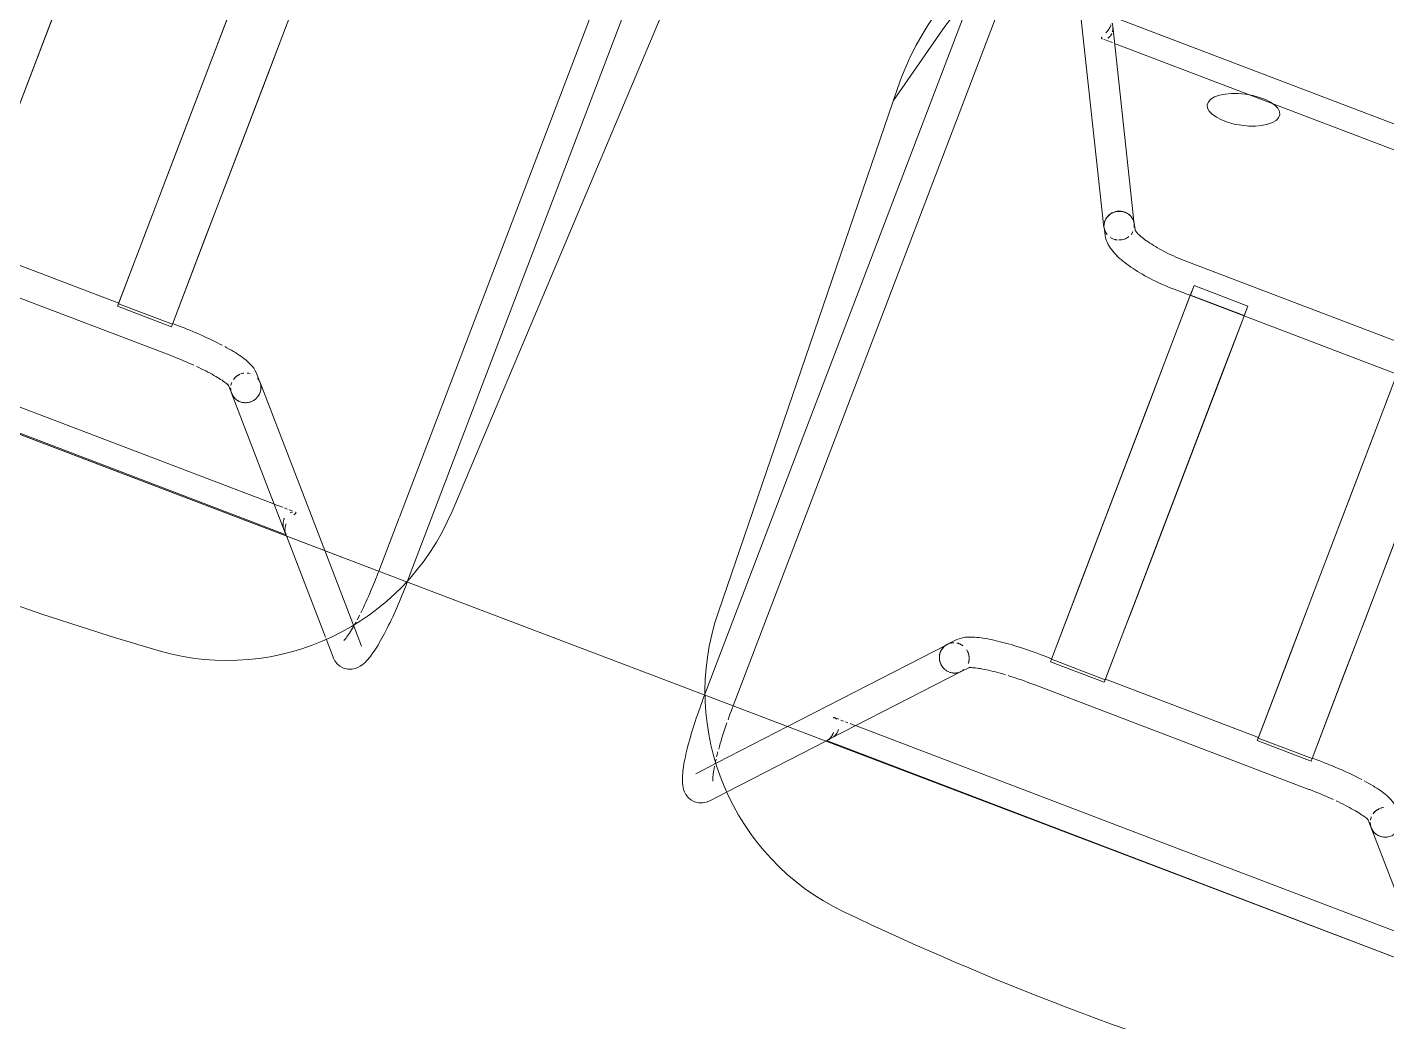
# Model space of a CAD drawing. Header units: inches. Extents: x -2349 to 1043, y -456 to 2193.
# Drawn here: x -473.31 to -445.44, y 274.49 to 294.88 of the extents above; entities that cross this region are included whole.
import ezdxf

# ---------------------------------------------------------------- set-up
doc = ezdxf.new("R2010")
doc.units = ezdxf.units.IN
doc.header["$MEASUREMENT"] = 0
doc.layers.add('I-FURN', color=30, linetype='Continuous', lineweight=9)

# ---------------------------------------------------------------- blocks, each defined once
blk = doc.blocks.new('Furniture 30 - Furniture 6-7827653-7TH FLOOR POWER _ SIGNAL')
at = {"layer": 'I-FURN'}
for p, q in [((-846.335, 415.254), (-863.725, 421.186)), ((-863.725, 421.186), (-846.335, 415.254)), ((-840.07, 413.118), (-846.335, 415.254)), ((-846.335, 415.254), (-840.07, 413.118)), ((-822.667, 407.182), (-840.07, 413.118)), ((-840.07, 413.118), (-822.667, 407.182))]:
    blk.add_line(p, q, dxfattribs=at)
blk = doc.blocks.new('HighTower_Eyes_Stool_Bar - HighTower_Eyes_Stool_Bar-7263180-7TH FLOOR POWER _ SIGNAL')
at = {"layer": 'I-FURN'}
for p, q in [((8.614, 8.088), (8.614, -7.746)), ((9.239, -8.812), (9.239, 7.141)), ((9.581, -7.252), (9.978, 4.107)), ((-1.677, 1.931), (-1.677, -4.245)), ((1.677, -4.245), (1.677, 1.931)), ((2.858, 1.931), (2.858, -4.245)), ((1.677, 0.854), (1.677, -0.283)), ((2.858, -0.283), (2.858, 0.854)), ((-1.677, -2.617), (-1.677, -0.283)), ((1.677, -0.283), (1.677, -2.617)), ((2.858, -2.617), (2.858, -0.283)), ((1.677, -2.617), (1.677, -3.87)), ((2.858, -3.87), (2.858, -2.617)), ((1.677, -3.87), (1.677, -5.762)), ((2.858, -5.707), (2.858, -3.87)), ((1.677, -4.573), (1.677, -4.245)), ((2.858, -4.245), (2.858, -4.573)), ((1.677, -5.707), (1.677, -4.573)), ((2.858, -4.573), (2.858, -5.707)), ((1.677, -5.694), (-1.677, -5.694)), ((1.677, -5.694), (1.677, -5.694)), ((1.677, -5.694), (1.677, -5.699)), ((1.677, -5.707), (1.677, -5.694)), ((1.677, -5.699), (1.677, -5.762)), ((2.858, -5.707), (1.677, -5.707)), ((1.677, -5.762), (2.858, -5.762)), ((3.023, -5.694), (2.858, -5.694)), ((2.858, -5.762), (2.858, -5.707)), ((4.957, -6.177), (4.812, -6.021)), ((-3.023, -6.319), (3.023, -6.319)), ((7.429, -8.931), (4.961, -6.181)), ((4.355, -6.448), (4.5, -6.603)), ((4.496, -6.598), (6.517, -8.851)), ((8.614, -7.758), (8.614, -8.93)), ((6.128, -8.409), (0, -8.409)), ((6.242, -8.409), (6.138, -8.409)), ((6.31, -8.409), (6.256, -8.409)), ((6.407, -8.409), (6.346, -8.409)), ((6.513, -8.409), (6.449, -8.409)), ((0, -8.909), (6.574, -8.909)), ((6.557, -8.895), (6.59, -8.931)), ((9.239, -8.93), (9.239, -8.812)), ((6.59, -8.931), (8.077, -10.588)), ((8.502, -10.126), (7.429, -8.931)), ((8.614, -8.93), (8.614, -8.982)), ((9.239, -8.982), (9.239, -8.93)), ((8.834, -10.497), (8.502, -10.126)), ((8.099, -10.613), (8.369, -10.914))]:
    blk.add_line(p, q, dxfattribs=at)
at = {"layer": 'I-FURN', "flags": 128}
for points in [[(3.968, -5.745), (3.913, -5.739), (3.856, -5.733), (3.798, -5.727), (3.739, -5.722), (3.679, -5.717), (3.618, -5.713), (3.556, -5.709), (3.494, -5.706), (3.431, -5.703), (3.367, -5.7), (3.303, -5.698), (3.238, -5.696), (3.173, -5.695), (3.108, -5.694), (3.043, -5.694), (3.023, -5.694)], [(4.812, -6.021), (4.775, -5.986), (4.738, -5.958), (4.703, -5.935), (4.668, -5.915), (4.632, -5.898), (4.597, -5.883), (4.561, -5.869), (4.523, -5.856), (4.485, -5.844), (4.445, -5.832), (4.404, -5.821), (4.362, -5.811), (4.318, -5.801), (4.272, -5.792), (4.225, -5.783), (4.177, -5.775), (4.127, -5.767), (4.075, -5.759), (4.022, -5.752)], [(3.219, -6.321), (3.158, -6.32), (3.097, -6.319), (3.036, -6.319), (3.023, -6.319)], [(3.571, -6.336), (3.514, -6.333), (3.457, -6.33), (3.398, -6.327), (3.339, -6.324), (3.279, -6.322), (3.219, -6.321)], [(3.84, -6.359), (3.789, -6.354), (3.736, -6.349), (3.682, -6.344), (3.627, -6.34)], [(4.11, -6.398), (4.07, -6.391), (4.028, -6.384), (3.983, -6.377), (3.937, -6.371), (3.889, -6.365), (3.84, -6.359)], [(4.381, -6.471), (4.379, -6.469), (4.372, -6.466), (4.36, -6.461), (4.345, -6.455), (4.326, -6.449), (4.303, -6.442), (4.278, -6.434), (4.249, -6.427), (4.218, -6.419), (4.185, -6.412), (4.149, -6.405), (4.11, -6.398)], [(8.575, -9.858), (8.581, -9.8), (8.586, -9.741), (8.59, -9.68), (8.594, -9.618), (8.598, -9.555), (8.602, -9.491), (8.605, -9.425), (8.607, -9.36), (8.609, -9.293), (8.611, -9.226), (8.612, -9.159), (8.613, -9.091)], [(8.613, -9.086), (8.614, -9.023), (8.614, -8.982)], [(8.65, -11.045), (8.737, -11.034), (8.813, -11.005), (8.872, -10.968), (8.917, -10.928), (8.951, -10.889), (8.978, -10.852), (9, -10.815), (9.019, -10.778), (9.035, -10.741), (9.05, -10.703), (9.064, -10.665), (9.076, -10.625), (9.088, -10.584), (9.1, -10.541), (9.11, -10.497), (9.121, -10.451), (9.13, -10.403), (9.14, -10.353), (9.149, -10.302), (9.157, -10.249), (9.165, -10.194), (9.173, -10.138), (9.18, -10.08), (9.187, -10.02), (9.193, -9.959), (9.199, -9.897), (9.205, -9.833), (9.21, -9.768), (9.215, -9.702), (9.219, -9.635), (9.223, -9.567), (9.227, -9.499), (9.23, -9.429), (9.233, -9.359), (9.235, -9.288), (9.236, -9.217), (9.238, -9.145), (9.239, -9.073), (9.239, -9.001), (9.239, -8.982)], [(8.557, -10.022), (8.564, -9.969), (8.57, -9.915)], [(8.452, -10.514), (8.454, -10.511), (8.457, -10.503), (8.463, -10.49), (8.469, -10.472), (8.476, -10.451), (8.483, -10.426), (8.491, -10.398), (8.499, -10.367), (8.507, -10.333), (8.514, -10.296), (8.522, -10.256), (8.53, -10.214), (8.537, -10.169)], [(8.537, -10.169), (8.544, -10.122), (8.551, -10.073)], [(8.65, -11.045), (8.562, -11.034), (8.486, -11.005), (8.427, -10.968), (8.382, -10.928), (8.369, -10.914)]]:
    blk.add_lwpolyline(points, dxfattribs=at)
at = {"layer": 'I-FURN'}
for centre, radius, start, end in [((4.584, -7.077), 5, 274.6837, 358), ((0, 48.875), 61.139, 265.31633, 274.68367)]:
    blk.add_arc(centre, radius, start, end, dxfattribs=at)
for major_axis, ratio, start_param, end_param in [((0.233, 0.209), 0.972402, 1.349113, 1.550226), ((0.228, 0.213), 0.972759, 1.356917, 1.533195), ((0.228, 0.213), 0.972759, 0.902844, 1.095117), ((0.233, 0.209), 0.972402, 0.922407, 1.087314), ((0.228, 0.213), 0.972759, 0.04792, 0.309719), ((0.233, 0.209), 0.972402, 5.276104, 6.585101), ((0.233, 0.209), 0.972402, 2.400957, 2.617299), ((0.228, 0.213), 0.972759, 2.404114, 2.596715), ((0.228, 0.213), 0.972759, 1.618716, 2.142315), ((0.233, 0.209), 0.972402, 1.610913, 2.134511), ((0.228, 0.213), 0.972759, 0, 0.04792), ((0.228, 0.213), 0.972759, 6.069306, 6.283185), ((0.228, 0.213), 0.972759, 5.807506, 6.042876), ((0.228, 0.213), 0.972759, 5.283908, 5.517996), ((0.228, 0.213), 0.972759, 5.545707, 5.780423), ((0.233, 0.209), 0.972402, 2.774374, 3.967107), ((0.228, 0.213), 0.972759, 2.752835, 3.141593), ((0.228, 0.213), 0.972759, 3.141593, 3.189512), ((0.228, 0.213), 0.972759, 3.189512, 3.423428), ((0.228, 0.213), 0.972759, 3.451312, 3.683226), ((0.233, 0.209), 0.972402, 3.967107, 5.276104), ((0.228, 0.213), 0.972759, 3.974911, 4.209139), ((0.228, 0.213), 0.972759, 4.23671, 4.471865), ((0.228, 0.213), 0.972759, 4.498509, 4.734644), ((0.228, 0.213), 0.972759, 4.760309, 4.997638), ((0.228, 0.213), 0.972759, 5.022108, 5.255496), ((0.228, 0.213), 0.972759, 3.713111, 3.946328)]:
    blk.add_ellipse((4.729, -6.39), major_axis=major_axis, ratio=ratio, start_param=start_param, end_param=end_param, dxfattribs=at)
for points in [[(6.42, -8.607), (6.42, -8.614), (6.419, -8.63), (6.421, -8.654), (6.425, -8.678), (6.43, -8.701), (6.438, -8.723), (6.446, -8.745), (6.456, -8.765), (6.463, -8.778), (6.467, -8.784)], [(6.515, -8.848), (6.515, -8.849), (6.516, -8.85), (6.517, -8.851)]]:
    blk.add_open_spline(points, degree=3, dxfattribs=at)
for points, knots in [([(6.531, -8.428), (6.526, -8.431), (6.512, -8.44), (6.499, -8.45), (6.492, -8.457)], [0.13265903, 0.13265903, 0.13265903, 0.13265903, 0.16666667, 0.21397942, 0.21397942, 0.21397942, 0.21397942]), ([(6.578, -8.47), (6.579, -8.467), (6.582, -8.463), (6.587, -8.454), (6.593, -8.444), (6.598, -8.435), (6.601, -8.429), (6.603, -8.425), (6.603, -8.422), (6.603, -8.418), (6.601, -8.414), (6.597, -8.411), (6.592, -8.41), (6.589, -8.409)], [0.7777778, 0.7777778, 0.7777778, 0.7777778, 0.7916667, 0.8055556, 0.8333333, 0.8611111, 0.875, 0.8888889, 0.9027778, 0.9166667, 0.9444444, 0.9722222, 1, 1, 1, 1]), ([(6.527, -8.85), (6.518, -8.832), (6.506, -8.799), (6.498, -8.745), (6.498, -8.716), (6.499, -8.701)], [0.2253432, 0.2253432, 0.2253432, 0.2253432, 0.3333333, 0.3888889, 0.4444444, 0.4444444, 0.4444444, 0.4444444]), ([(6.52, -8.854), (6.52, -8.854), (6.522, -8.856), (6.528, -8.863), (6.538, -8.873), (6.547, -8.882), (6.554, -8.888), (6.558, -8.892), (6.561, -8.896), (6.565, -8.9), (6.571, -8.906), (6.573, -8.909), (6.574, -8.909)], [0.7904929, 0.7904929, 0.7904929, 0.7904929, 0.7916667, 0.8055556, 0.8333333, 0.8611111, 0.875, 0.8888889, 0.9027778, 0.9166667, 0.9444444, 1, 1, 1, 1]), ([(6.574, -8.909), (6.572, -8.909), (6.569, -8.906), (6.562, -8.9), (6.558, -8.896), (6.556, -8.894)], [0, 0, 0, 0, 0.0555556, 0.0833333, 0.1111111, 0.1111111, 0.1111111, 0.1111111])]:
    blk.add_open_spline(points, degree=3, knots=knots, dxfattribs=at)
blk = doc.blocks.new('HighTower_Eyes_Stool_Bar - HighTower_Eyes_Stool_Bar-V35-7TH FLOOR POWER _ SIGNAL')
at = {"layer": 'I-FURN'}
for p, q in [((-7.967, 8.738), (-5.007, 2.952)), ((-8.614, -8.925), (-8.614, 8.088)), ((-9.239, 7.17), (-9.239, -8.812)), ((0, 7.053), (-6.432, 7.053)), ((-4.45, 3.236), (-6.31, 6.872)), ((-6.381, 6.553), (-6.331, 6.553)), ((-6.318, 6.553), (-6.194, 6.553)), ((-6.153, 6.553), (0, 6.553)), ((-9.968, 3.844), (-9.567, 5.453)), ((-9.978, 4.107), (-9.581, -7.252)), ((-4.379, 3.109), (-4.455, 3.248)), ((-5.003, 2.947), (-4.927, 2.809)), ((3.171, 2.903), (-3.171, 2.903)), ((-3.171, 2.278), (3.171, 2.278)), ((-2.858, 2.258), (-2.858, 2.496)), ((-2.858, 2.496), (-2.858, 2.287)), ((-1.677, 2.496), (-2.858, 2.496)), ((-2.858, 2.287), (-1.677, 2.287)), ((-2.858, 2.162), (-2.858, 2.258)), ((-2.858, 2.258), (-2.858, 0.854)), ((-1.677, 2.287), (-1.677, 2.496)), ((-1.677, 2.496), (-1.677, 2.258)), ((-1.677, 2.258), (-1.677, 1.931)), ((-1.677, 0.854), (-1.677, 2.258)), ((1.677, 2.258), (1.677, 0.854)), ((-2.858, 1.931), (-2.858, 2.162)), ((-2.858, -4.245), (-2.858, 1.931)), ((-1.677, 1.931), (-1.677, -4.245)), ((1.677, -4.245), (1.677, 1.931)), ((2.858, 1.931), (2.858, -4.245)), ((-2.858, 0.854), (-2.858, -0.283)), ((-1.677, -0.283), (-1.677, 0.854)), ((1.677, 0.854), (1.677, -0.283)), ((-2.858, -0.283), (-2.858, -2.617)), ((-1.677, -2.617), (-1.677, -0.283)), ((1.677, -0.283), (1.677, -2.617)), ((2.858, -2.617), (2.858, -0.283)), ((-2.858, -2.617), (-2.858, -3.87)), ((-1.677, -3.87), (-1.677, -2.617)), ((1.677, -2.617), (1.677, -3.87)), ((2.858, -3.87), (2.858, -2.617)), ((-2.858, -3.87), (-2.858, -5.707)), ((-1.677, -5.762), (-1.677, -3.87)), ((1.677, -3.87), (1.677, -5.694)), ((2.858, -5.707), (2.858, -3.87)), ((-2.858, -4.573), (-2.858, -4.245)), ((-1.677, -4.245), (-1.677, -4.573)), ((1.677, -4.573), (1.677, -4.245)), ((2.858, -4.245), (2.858, -4.573)), ((-2.858, -5.707), (-2.858, -4.573)), ((-1.677, -4.573), (-1.677, -5.707)), ((1.677, -5.707), (1.677, -4.573)), ((2.858, -4.573), (2.858, -5.707)), ((-3.043, -5.694), (-3.023, -5.694)), ((-2.858, -5.694), (-3.023, -5.694)), ((-2.858, -5.762), (-2.858, -5.707)), ((-2.858, -5.707), (-1.677, -5.707)), ((-1.677, -5.762), (-2.858, -5.762)), ((1.677, -5.694), (-1.677, -5.694)), ((-1.677, -5.694), (-1.677, -5.694)), ((-1.677, -5.694), (-1.677, -5.699)), ((-1.677, -5.707), (-1.677, -5.694)), ((-1.677, -5.699), (-1.677, -5.762)), ((1.677, -5.694), (1.677, -5.699)), ((1.677, -5.707), (1.677, -5.694)), ((1.677, -5.699), (1.677, -5.762)), ((2.858, -5.707), (1.677, -5.707)), ((1.677, -5.707), (1.677, -5.762)), ((1.677, -5.762), (2.858, -5.762)), ((3.023, -5.694), (2.858, -5.694)), ((2.858, -5.762), (2.858, -5.707)), ((-4.812, -6.021), (-4.957, -6.177)), ((-4.961, -6.181), (-7.423, -8.924)), ((-3.023, -6.319), (3.023, -6.319)), ((4.028, -6.384), (3.983, -6.377)), ((-6.517, -8.851), (-4.496, -6.598)), ((-4.5, -6.603), (-4.355, -6.448)), ((-4.381, -6.471), (-4.379, -6.469)), ((4.355, -6.448), (4.5, -6.603)), ((4.496, -6.598), (6.517, -8.851)), ((-6.494, -8.409), (-6.558, -8.409)), ((-6.387, -8.409), (-6.449, -8.409)), ((-6.292, -8.409), (-6.346, -8.409)), ((-6.138, -8.409), (-6.242, -8.409)), ((0, -8.409), (-6.128, -8.409)), ((6.128, -8.409), (0, -8.409)), ((-9.239, -8.812), (-9.239, -8.925)), ((-6.574, -8.909), (0, -8.909)), ((0, -8.909), (6.574, -8.909)), ((-9.239, -8.925), (-9.239, -8.982)), ((-8.614, -8.982), (-8.614, -8.925)), ((-7.423, -8.924), (-8.502, -10.126)), ((-8.088, -10.601), (-6.582, -8.923)), ((-8.502, -10.126), (-8.834, -10.497)), ((-8.369, -10.914), (-8.099, -10.613))]:
    blk.add_line(p, q, dxfattribs=at)
at = {"layer": 'I-FURN', "flags": 128}
for points in [[(-4.39, 3.127), (-4.389, 3.125), (-4.384, 3.121), (-4.376, 3.115), (-4.364, 3.108), (-4.349, 3.099), (-4.332, 3.089), (-4.311, 3.079), (-4.287, 3.069), (-4.261, 3.058), (-4.232, 3.047), (-4.201, 3.036), (-4.168, 3.026), (-4.132, 3.015), (-4.094, 3.005), (-4.055, 2.995), (-4.013, 2.985), (-3.97, 2.976), (-3.925, 2.967), (-3.879, 2.959), (-3.831, 2.951), (-3.782, 2.944), (-3.732, 2.937), (-3.681, 2.931), (-3.629, 2.925), (-3.576, 2.92), (-3.522, 2.916), (-3.467, 2.912), (-3.412, 2.909), (-3.356, 2.906), (-3.3, 2.905), (-3.244, 2.903), (-3.188, 2.903), (-3.171, 2.903)], [(-4.927, 2.809), (-4.899, 2.764), (-4.869, 2.725), (-4.837, 2.689), (-4.803, 2.657), (-4.768, 2.628), (-4.732, 2.601), (-4.694, 2.577), (-4.656, 2.554), (-4.616, 2.533), (-4.575, 2.513), (-4.533, 2.494), (-4.49, 2.476), (-4.445, 2.46), (-4.399, 2.444), (-4.352, 2.428), (-4.303, 2.414), (-4.253, 2.4), (-4.202, 2.387), (-4.149, 2.375), (-4.096, 2.364), (-4.041, 2.353), (-3.985, 2.343), (-3.928, 2.334), (-3.87, 2.325), (-3.812, 2.317), (-3.752, 2.31), (-3.692, 2.303), (-3.63, 2.298), (-3.569, 2.293), (-3.507, 2.288), (-3.444, 2.285), (-3.381, 2.282), (-3.318, 2.28), (-3.254, 2.279), (-3.19, 2.278), (-3.171, 2.278)], [(-4.703, -5.935), (-4.668, -5.915), (-4.632, -5.898), (-4.597, -5.883), (-4.561, -5.869), (-4.523, -5.856), (-4.485, -5.844), (-4.445, -5.832), (-4.404, -5.821), (-4.362, -5.811), (-4.318, -5.801), (-4.272, -5.792), (-4.225, -5.783), (-4.177, -5.775), (-4.127, -5.767), (-4.075, -5.759), (-4.022, -5.752), (-3.973, -5.746)], [(-3.968, -5.745), (-3.913, -5.739), (-3.856, -5.733), (-3.798, -5.727), (-3.739, -5.722), (-3.679, -5.717), (-3.618, -5.713), (-3.556, -5.709)], [(-3.556, -5.709), (-3.494, -5.706), (-3.431, -5.703), (-3.367, -5.7), (-3.303, -5.698), (-3.238, -5.696), (-3.173, -5.695), (-3.108, -5.694), (-3.043, -5.694)], [(3.367, -5.7), (3.303, -5.698), (3.238, -5.696), (3.173, -5.695), (3.108, -5.694), (3.043, -5.694), (3.023, -5.694)], [(3.968, -5.745), (3.913, -5.739), (3.856, -5.733), (3.798, -5.727), (3.739, -5.722), (3.679, -5.717), (3.618, -5.713), (3.556, -5.709), (3.494, -5.706), (3.431, -5.703), (3.367, -5.7)], [(4.812, -6.021), (4.775, -5.986), (4.738, -5.958), (4.703, -5.935), (4.668, -5.915), (4.632, -5.898), (4.597, -5.883), (4.561, -5.869), (4.523, -5.856), (4.485, -5.844), (4.445, -5.832), (4.404, -5.821), (4.362, -5.811), (4.318, -5.801), (4.272, -5.792), (4.225, -5.783), (4.177, -5.775), (4.127, -5.767), (4.075, -5.759), (4.022, -5.752)], [(-4.812, -6.021), (-4.775, -5.986), (-4.738, -5.958), (-4.703, -5.935)], [(-4.345, -6.455), (-4.326, -6.449), (-4.303, -6.442), (-4.278, -6.434), (-4.249, -6.427), (-4.218, -6.419), (-4.185, -6.412), (-4.149, -6.405), (-4.11, -6.398), (-4.07, -6.391), (-4.028, -6.384), (-3.983, -6.377), (-3.937, -6.371), (-3.889, -6.365), (-3.84, -6.359), (-3.789, -6.354), (-3.736, -6.349), (-3.682, -6.344), (-3.627, -6.34)], [(-3.571, -6.336), (-3.514, -6.333), (-3.457, -6.33), (-3.398, -6.327), (-3.339, -6.324), (-3.279, -6.322), (-3.219, -6.321), (-3.158, -6.32), (-3.097, -6.319), (-3.036, -6.319), (-3.023, -6.319)], [(3.571, -6.336), (3.514, -6.333), (3.457, -6.33), (3.398, -6.327), (3.339, -6.324), (3.279, -6.322), (3.219, -6.321), (3.158, -6.32), (3.097, -6.319), (3.036, -6.319), (3.023, -6.319)], [(3.983, -6.377), (3.937, -6.371), (3.889, -6.365), (3.84, -6.359), (3.789, -6.354), (3.736, -6.349), (3.682, -6.344), (3.627, -6.34)], [(4.11, -6.398), (4.07, -6.391), (4.028, -6.384)], [(4.36, -6.461), (4.345, -6.455), (4.326, -6.449), (4.303, -6.442), (4.278, -6.434), (4.249, -6.427), (4.218, -6.419), (4.185, -6.412), (4.149, -6.405), (4.11, -6.398)], [(-4.379, -6.469), (-4.372, -6.466), (-4.36, -6.461), (-4.345, -6.455)], [(4.381, -6.471), (4.379, -6.469), (4.372, -6.466), (4.36, -6.461)], [(-8.65, -11.045), (-8.737, -11.034), (-8.813, -11.005), (-8.872, -10.968), (-8.917, -10.928), (-8.951, -10.889), (-8.978, -10.852), (-9, -10.815), (-9.019, -10.778), (-9.035, -10.741), (-9.05, -10.703), (-9.064, -10.665), (-9.076, -10.625), (-9.088, -10.584), (-9.1, -10.541), (-9.11, -10.497), (-9.121, -10.451), (-9.13, -10.403), (-9.14, -10.353), (-9.149, -10.302), (-9.157, -10.249), (-9.165, -10.194), (-9.173, -10.138), (-9.18, -10.08), (-9.187, -10.02), (-9.193, -9.959), (-9.199, -9.897), (-9.205, -9.833), (-9.21, -9.768), (-9.215, -9.702), (-9.219, -9.635), (-9.223, -9.567), (-9.227, -9.499), (-9.23, -9.429), (-9.233, -9.359), (-9.235, -9.288), (-9.236, -9.217), (-9.238, -9.145), (-9.239, -9.073), (-9.239, -9.001), (-9.239, -8.982)], [(-8.611, -9.226), (-8.612, -9.159), (-8.613, -9.091), (-8.614, -9.023), (-8.614, -8.982)], [(-8.575, -9.858), (-8.581, -9.8), (-8.586, -9.741), (-8.59, -9.68), (-8.594, -9.618), (-8.598, -9.555), (-8.602, -9.491), (-8.605, -9.425), (-8.607, -9.36), (-8.609, -9.293)], [(-8.557, -10.022), (-8.564, -9.969), (-8.57, -9.915)], [(-8.537, -10.169), (-8.544, -10.122), (-8.551, -10.073)], [(-8.452, -10.514), (-8.454, -10.511), (-8.457, -10.503), (-8.463, -10.49), (-8.469, -10.472), (-8.476, -10.451), (-8.483, -10.426), (-8.491, -10.398), (-8.499, -10.367), (-8.507, -10.333), (-8.514, -10.296), (-8.522, -10.256), (-8.53, -10.214)], [(-8.65, -11.045), (-8.562, -11.034), (-8.486, -11.005), (-8.427, -10.968), (-8.382, -10.928), (-8.369, -10.914)]]:
    blk.add_lwpolyline(points, dxfattribs=at)
at = {"layer": 'I-FURN'}
for centre, radius, start, end in [((0, -6.944), 17.943, 70.5275, 109.4725), ((0, -6.944), 17.943, 70.5275, 109.4725), ((0, -6.944), 17.568, 71.1082, 108.8918), ((-3.981, 4.316), 6, 109.4725, 182), ((-3.746, 4.001), 6, 108.8918, 166), ((-4.584, -7.077), 5, 182, 265.3163), ((4.584, -7.077), 5, 274.6837, 358), ((0, 48.875), 61.139, 265.31633, 274.68367)]:
    blk.add_arc(centre, radius, start, end, dxfattribs=at)
blk.add_ellipse((-3.194, 6.224), major_axis=(0.731, 0.169), ratio=0.429347, dxfattribs=at)
for centre, major_axis, ratio, start_param, end_param in [((-4.729, 3.098), (0.274, 0.15), 0.944359, 1.616304, 1.838183), ((-4.729, 3.094), (0.278, 0.142), 0.943301, 1.63093, 1.859323), ((-4.729, 3.098), (0.274, 0.15), 0.944359, 1.354505, 1.575458), ((-4.729, 3.094), (0.278, 0.142), 0.943301, 1.367208, 1.597524), ((-4.729, 3.098), (0.274, 0.15), 0.944359, 1.092706, 1.312644), ((-4.729, 3.094), (0.278, 0.142), 0.943301, 1.111498, 1.335725), ((-4.729, 3.098), (0.274, 0.15), 0.944359, 0.830906, 1.050003), ((-4.729, 3.094), (0.278, 0.142), 0.943301, 0.84687, 1.073925), ((-4.729, 3.098), (0.274, 0.15), 0.944359, 0.569107, 0.787869), ((-4.729, 3.094), (0.278, 0.142), 0.943301, 0.580114, 0.812126), ((-4.729, 3.098), (0.274, 0.15), 0.944359, 0.307307, 0.525347), ((-4.729, 3.094), (0.278, 0.142), 0.943301, 6.048114, 6.833512), ((-4.729, 3.094), (0.278, 0.142), 0.943301, 2.157565, 2.906521), ((-4.729, 3.098), (0.274, 0.15), 0.944359, 2.401703, 2.625838), ((-4.729, 3.098), (0.274, 0.15), 0.944359, 2.663502, 2.924006), ((-4.729, 3.098), (0.274, 0.15), 0.944359, 2.139903, 2.365246), ((-4.729, 3.098), (0.274, 0.15), 0.944359, 1.878104, 2.102314), ((-4.729, 3.094), (0.278, 0.142), 0.943301, 1.894362, 2.121123), ((-4.729, 3.098), (0.274, 0.15), 0.944359, 0.045508, 0.246441), ((-4.729, 3.098), (0.274, 0.15), 0.944359, 0, 0.045508), ((-4.729, 3.098), (0.274, 0.15), 0.944359, 6.066894, 6.283185), ((-4.729, 3.094), (0.278, 0.142), 0.943301, 5.524515, 5.746813), ((-4.729, 3.094), (0.278, 0.142), 0.943301, 2.906521, 3.691919), ((-4.729, 3.098), (0.274, 0.15), 0.944359, 2.925301, 3.141593), ((-4.729, 3.098), (0.274, 0.15), 0.944359, 3.141593, 3.187101), ((-4.729, 3.098), (0.274, 0.15), 0.944359, 3.187101, 3.4489), ((-4.729, 3.094), (0.278, 0.142), 0.943301, 3.982695, 4.194493), ((-4.729, 3.094), (0.278, 0.142), 0.943301, 4.237509, 4.477317), ((-4.729, 3.098), (0.274, 0.15), 0.944359, 4.234298, 4.439526), ((-4.729, 3.094), (0.278, 0.142), 0.943301, 4.585385, 5.262715), ((-4.729, 3.098), (0.274, 0.15), 0.944359, 4.557097, 4.757897), ((-4.729, 3.098), (0.274, 0.15), 0.944359, 5.019696, 5.281496), ((-4.729, -6.39), (-0.233, 0.209), 0.972402, 5.823457, 7.813865), ((-4.729, -6.39), (-0.228, 0.213), 0.972759, 5.973466, 6.235266), ((-4.729, -6.39), (-0.233, 0.209), 0.972402, 5.457671, 5.624872), ((-4.729, -6.39), (-0.228, 0.213), 0.972759, 5.449867, 5.644712), ((-4.729, -6.39), (-0.233, 0.209), 0.972402, 5.195872, 5.415414), ((-4.729, -6.39), (-0.228, 0.213), 0.972759, 5.192231, 5.434545), ((4.729, -6.39), (0.233, 0.209), 0.972402, 1.349113, 1.550226), ((4.729, -6.39), (0.228, 0.213), 0.972759, 1.356917, 1.533195), ((4.729, -6.39), (0.233, 0.209), 0.972402, 3.967107, 6.585101), ((-4.729, -6.39), (-0.228, 0.213), 0.972759, 0.499757, 0.737478), ((-4.729, -6.39), (-0.228, 0.213), 0.972759, 0.762543, 0.999278), ((-4.729, -6.39), (-0.228, 0.213), 0.972759, 0.236484, 0.475679), ((-4.729, -6.39), (-0.228, 0.213), 0.972759, 0, 0.21388), ((-4.729, -6.39), (-0.228, 0.213), 0.972759, 6.235266, 6.283185), ((-4.729, -6.39), (-0.228, 0.213), 0.972759, 4.14087, 4.829265), ((-4.729, -6.39), (-0.233, 0.209), 0.972402, 4.148674, 4.672273), ((-4.729, -6.39), (-0.233, 0.209), 0.972402, 3.886875, 4.115616), ((-4.729, -6.39), (-0.228, 0.213), 0.972759, 3.879071, 4.13644), ((4.729, -6.39), (0.233, 0.209), 0.972402, 2.400957, 2.617299), ((4.729, -6.39), (0.228, 0.213), 0.972759, 2.404114, 2.596715), ((4.729, -6.39), (0.228, 0.213), 0.972759, 1.618716, 2.142315), ((4.729, -6.39), (0.233, 0.209), 0.972402, 1.610913, 2.134511), ((-4.729, -6.39), (-0.228, 0.213), 0.972759, 1.025108, 1.261077), ((-4.729, -6.39), (-0.228, 0.213), 0.972759, 1.28758, 1.522877), ((-4.729, -6.39), (-0.233, 0.209), 0.972402, 1.53068, 1.79248), ((-4.729, -6.39), (-0.228, 0.213), 0.972759, 1.550052, 1.784676), ((-4.729, -6.39), (-0.228, 0.213), 0.972759, 1.810153, 2.046475), ((-4.729, -6.39), (-0.233, 0.209), 0.972402, 1.79248, 2.022695), ((-4.729, -6.39), (-0.233, 0.209), 0.972402, 2.054279, 2.285832), ((-4.729, -6.39), (-0.228, 0.213), 0.972759, 2.07323, 2.308275), ((-4.729, -6.39), (-0.233, 0.209), 0.972402, 2.577878, 3.363276), ((-4.729, -6.39), (-0.228, 0.213), 0.972759, 2.598723, 2.831874), ((-4.729, -6.39), (-0.228, 0.213), 0.972759, 2.861477, 3.093673), ((-4.729, -6.39), (-0.228, 0.213), 0.972759, 3.093673, 3.141593), ((-4.729, -6.39), (-0.228, 0.213), 0.972759, 3.141593, 3.355472), ((4.729, -6.39), (0.233, 0.209), 0.972402, 2.774374, 3.967107), ((4.729, -6.39), (0.228, 0.213), 0.972759, 2.752835, 3.141593), ((4.729, -6.39), (0.228, 0.213), 0.972759, 3.141593, 3.189512), ((4.729, -6.39), (0.228, 0.213), 0.972759, 3.189512, 3.423428), ((4.729, -6.39), (0.228, 0.213), 0.972759, 3.451312, 3.683226), ((4.729, -6.39), (0.228, 0.213), 0.972759, 3.974911, 4.209139), ((4.729, -6.39), (0.228, 0.213), 0.972759, 4.23671, 4.471865), ((-4.729, -6.39), (-0.233, 0.209), 0.972402, 2.316078, 2.548612), ((-4.729, -6.39), (-0.228, 0.213), 0.972759, 2.336019, 2.570074), ((4.729, -6.39), (0.228, 0.213), 0.972759, 3.713111, 3.946328)]:
    blk.add_ellipse(centre, major_axis=major_axis, ratio=ratio, start_param=start_param, end_param=end_param, dxfattribs=at)
for points, knots in [([(-6.393, 6.693), (-6.391, 6.697), (-6.388, 6.707), (-6.382, 6.721), (-6.374, 6.741), (-6.367, 6.762), (-6.361, 6.784), (-6.358, 6.798), (-6.356, 6.809), (-6.354, 6.82), (-6.352, 6.84), (-6.35, 6.862), (-6.35, 6.879), (-6.35, 6.884)], [0.3571023, 0.3571023, 0.3571023, 0.3571023, 0.375, 0.3958333, 0.4166667, 0.4583333, 0.4791667, 0.5, 0.5104167, 0.5208333, 0.5416667, 0.5833333, 0.6028524, 0.6028524, 0.6028524, 0.6028524]), ([(-6.343, 6.927), (-6.341, 6.924), (-6.337, 6.918), (-6.329, 6.906), (-6.319, 6.89), (-6.31, 6.873), (-6.303, 6.859), (-6.3, 6.852), (-6.299, 6.848)], [0.3333333, 0.3333333, 0.3333333, 0.3333333, 0.3472222, 0.3611111, 0.3888889, 0.4166667, 0.4305556, 0.4444444, 0.4444444, 0.4444444, 0.4444444]), ([(-6.273, 6.721), (-6.273, 6.718), (-6.274, 6.707), (-6.276, 6.693), (-6.279, 6.679), (-6.281, 6.669), (-6.284, 6.66), (-6.289, 6.648), (-6.296, 6.634), (-6.304, 6.621), (-6.311, 6.611), (-6.314, 6.607), (-6.316, 6.605)], [0.5993625, 0.5993625, 0.5993625, 0.5993625, 0.6111111, 0.6388889, 0.6527778, 0.6666667, 0.6805556, 0.6944444, 0.7222222, 0.75, 0.7638889, 0.7777778, 0.7777778, 0.7777778, 0.7777778]), ([(-6.292, 6.831), (-6.292, 6.829), (-6.289, 6.82), (-6.283, 6.803), (-6.278, 6.782), (-6.275, 6.767), (-6.274, 6.761)], [0.46611714, 0.46611714, 0.46611714, 0.46611714, 0.47222222, 0.5, 0.52777778, 0.55081451, 0.55081451, 0.55081451, 0.55081451]), ([(-6.414, 6.553), (-6.419, 6.553), (-6.428, 6.555), (-6.436, 6.561), (-6.44, 6.57), (-6.441, 6.578), (-6.441, 6.583), (-6.441, 6.586), (-6.44, 6.587)], [0, 0, 0, 0, 0.0416667, 0.0833333, 0.125, 0.1458333, 0.15625, 0.1666667, 0.1666667, 0.1666667, 0.1666667]), ([(-6.603, -8.425), (-6.603, -8.424), (-6.603, -8.421), (-6.603, -8.417), (-6.601, -8.413), (-6.596, -8.41), (-6.592, -8.409), (-6.589, -8.409)], [0.8888889, 0.8888889, 0.8888889, 0.8888889, 0.9027778, 0.9166667, 0.9444444, 0.9722222, 1, 1, 1, 1]), ([(-6.589, -8.409), (-6.581, -8.409), (-6.57, -8.411), (-6.556, -8.416), (-6.548, -8.42), (-6.544, -8.422), (-6.541, -8.423)], [0, 0, 0, 0, 0.0555556, 0.0833333, 0.0972222, 0.1111111, 0.1111111, 0.1111111, 0.1111111]), ([(-6.42, -8.607), (-6.419, -8.622), (-6.42, -8.646), (-6.424, -8.674), (-6.428, -8.69), (-6.43, -8.701), (-6.434, -8.712), (-6.439, -8.727), (-6.446, -8.745), (-6.455, -8.761), (-6.462, -8.774), (-6.465, -8.781), (-6.467, -8.784)], [0.4444444, 0.4444444, 0.4444444, 0.4444444, 0.5, 0.5277778, 0.5416667, 0.5555556, 0.5694444, 0.5833333, 0.6111111, 0.6388889, 0.6527778, 0.6666667, 0.6666667, 0.6666667, 0.6666667]), ([(-6.52, -8.854), (-6.52, -8.854), (-6.522, -8.857), (-6.528, -8.863), (-6.538, -8.873), (-6.547, -8.881), (-6.554, -8.888), (-6.558, -8.892), (-6.561, -8.896), (-6.565, -8.901), (-6.571, -8.907), (-6.573, -8.909), (-6.574, -8.909)], [0.79046, 0.79046, 0.79046, 0.79046, 0.7916667, 0.8055556, 0.8333333, 0.8611111, 0.875, 0.8888889, 0.9027778, 0.9166667, 0.9444444, 1, 1, 1, 1]), ([(-6.574, -8.909), (-6.571, -8.909), (-6.568, -8.907), (-6.562, -8.902), (-6.559, -8.897), (-6.557, -8.895), (-6.556, -8.894)], [0, 0, 0, 0, 0.0555556, 0.0833333, 0.0972222, 0.1111111, 0.1111111, 0.1111111, 0.1111111]), ([(-6.556, -8.894), (-6.555, -8.892), (-6.553, -8.89), (-6.548, -8.884), (-6.542, -8.875), (-6.535, -8.866), (-6.531, -8.857), (-6.528, -8.853), (-6.527, -8.851)], [0.1111111, 0.1111111, 0.1111111, 0.1111111, 0.125, 0.1388889, 0.1666667, 0.1944444, 0.2083333, 0.2222222, 0.2222222, 0.2222222, 0.2222222]), ([(-6.527, -8.85), (-6.526, -8.848), (-6.524, -8.843), (-6.52, -8.834), (-6.515, -8.82), (-6.51, -8.806), (-6.507, -8.793), (-6.505, -8.784), (-6.503, -8.774), (-6.501, -8.761), (-6.499, -8.736), (-6.498, -8.714), (-6.499, -8.7)], [0.2240157, 0.2240157, 0.2240157, 0.2240157, 0.2361111, 0.25, 0.2777778, 0.3055556, 0.3194444, 0.3333333, 0.3472222, 0.3611111, 0.3888889, 0.4444444, 0.4444444, 0.4444444, 0.4444444])]:
    blk.add_open_spline(points, degree=3, knots=knots, dxfattribs=at)
blk.add_open_spline([(-6.515, -8.848), (-6.515, -8.849), (-6.516, -8.85), (-6.517, -8.851)], degree=3, dxfattribs=at)

msp = doc.modelspace()

# ---------------------------------------------------------------- block references
at = {"layer": 'I-FURN'}
for name, p, rotation in [('HighTower_Eyes_Stool_Bar - HighTower_Eyes_Stool_Bar-7263180-7TH FLOOR POWER _ SIGNAL', (-470.967, 295.14), 339.1282226376649), ('HighTower_Eyes_Stool_Bar - HighTower_Eyes_Stool_Bar-V35-7TH FLOOR POWER _ SIGNAL', (-447.608, 286.233), 339.1282226376645), ('Furniture 30 - Furniture 6-7827653-7TH FLOOR POWER _ SIGNAL', (365.765, -161.016), 357.9999999999993)]:
    msp.add_blockref(name, p, dxfattribs=dict(at, rotation=rotation))

doc.saveas('drawing.dxf')
